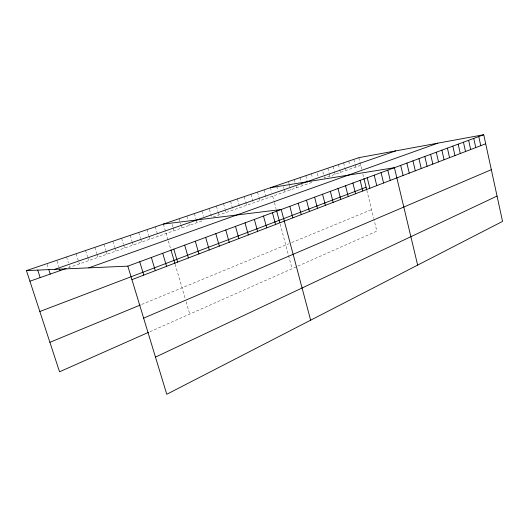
<?xml version="1.0" encoding="UTF-8"?>
<svg xmlns="http://www.w3.org/2000/svg" width="529" height="529" viewBox="0 0 529 529"><rect width="100%" height="100%" fill="white"/><g stroke="black" fill="none" stroke-linecap="round" stroke-linejoin="round"><path stroke-width="0.4" stroke-dasharray="2.65 1.98" d="M149.952 331.709L297.179 266.437M297.913 266.113L376.853 231.113L373.924 219.191M141.686 304.446L288.702 243.803M291.664 242.58L371.57 209.616M68.32 267.753L203.691 220.322M213.174 217.002L313.505 181.85M360.685 165.319L324.475 178.008L323.867 175.608M47.114 264.407L48.311 268.13M57.039 261.022L58.931 266.933M66.561 256.968L68.42 262.834M69.345 265.763L69.815 267.231M76.143 253.715L79.343 263.892M85.559 250.515L87.497 256.724M87.741 257.504L88.707 260.605M94.81 247.374L96.714 253.536M96.952 254.304L97.911 257.385M103.896 244.286L105.78 250.396M106.012 251.163L106.951 254.218M112.829 241.25L114.681 247.314M114.912 248.068L115.838 251.103M121.61 238.268L123.436 244.279M123.667 245.033L124.58 248.041M130.246 235.332L132.045 241.303M132.27 242.051L133.169 245.033M138.737 232.449L140.509 238.367M140.727 239.108L141.613 242.07M147.082 229.612L148.828 235.491M149.046 236.225L149.919 239.161M155.295 226.822L158.092 236.298M163.375 224.078L168.11 240.239M168.328 240.993L170.741 249.225M175.139 264.222L185.262 298.779M186.115 301.695L189.739 314.067M172.223 224.488L172.904 226.822M173.128 227.602L174.034 230.71M179.139 218.715L180.7 224.124M180.925 224.898L181.817 227.986M186.83 216.103L187.934 219.938M189.032 223.774L189.475 225.308M194.407 213.531L195.928 218.861M196.14 219.621L197.013 222.663M201.86 210.998L203.361 216.288M209.411 209.253L211.521 216.758M216.421 206.052L217.882 211.263M218.093 212.01L218.927 214.986M223.536 203.632L224.977 208.81M225.182 209.55L226.009 212.506M230.545 201.251L232.978 210.059M237.442 198.904L239.849 207.652M250.938 194.322L253.279 202.951M244.239 196.596L245.535 201.337M245.754 202.124L246.613 205.285M257.537 192.08L258.8 196.755M259.005 197.535L259.851 200.65M264.037 189.871L266.318 198.382M270.445 187.696L271.675 192.305M272.7 196.147L274.273 202.038M274.465 202.772L276.032 208.644M280.158 224.104L292.068 268.706M276.746 186.387L277.758 190.202M283.359 186.611L283.762 188.126M283.961 188.886L284.761 191.921M294.342 179.569L295.122 182.565M296.101 186.314L296.491 187.808M288.49 181.559L289.085 183.821M289.284 184.575L290.666 189.851M300.115 177.612L301.279 182.075M301.47 182.822L302.244 185.798M305.808 175.674L307.911 183.808M317.347 173.34L318.094 176.263M311.429 173.763L312.56 178.174M322.849 171.621L323.662 174.815M327.841 168.189L329.051 172.95M329.25 173.743L329.851 176.124M338.434 164.592L339.611 169.293M339.803 170.08L340.398 172.428M333.171 166.377L334.361 171.112M334.559 171.899L335.155 174.266M343.625 162.826L345.569 170.616M353.808 159.368L354.952 163.983M355.138 164.75L355.713 167.065M348.75 161.087L349.709 164.955M358.807 157.668L361.948 170.45M362.848 174.114L363.747 177.77M366.809 190.235L373.732 218.398"/><path stroke-width="0.79" d="M155.473 357.115L497.048 196.074M148.563 332.324L59.539 371.788L26.45 270.603L358.807 157.668L483.731 134.723L502.55 221.393L166.767 394.277L127.839 266.14L26.45 270.603M143.637 318.141L491.322 169.683M49.898 342.309L140.271 305.028M131.939 279.643L485.695 143.776M39.827 311.515L366.075 187.246M127.839 266.14L483.731 134.723M88.766 267.859L437.873 143.147M29.915 281.203L66.079 268.534M54.738 269.354L395.652 150.897M270.445 187.696L394.422 167.7L417.646 265.108M163.375 224.078L281.216 209.504L310.642 320.197M37.731 270.101L40.164 277.613M48.787 269.618L50.229 274.088M59.638 269.149L60.108 270.63M139.735 261.743L143.756 275.106M151.36 257.451L155.301 270.676M162.72 253.259L166.575 266.338M173.823 249.159L177.605 262.106M170.96 249.972L174.914 263.455M184.674 245.152L188.384 257.967M195.287 241.231L198.93 253.913M205.669 237.395L209.239 249.953M215.825 233.646L219.33 246.078M225.771 229.976L229.209 242.289M235.498 226.386L238.877 238.572M245.026 222.868L248.339 234.936M254.356 219.423L257.61 231.378M263.495 216.05L266.689 227.887M276.621 210.846L279.762 222.603M272.442 212.744L275.589 224.475M289.813 206.33L292.854 217.842M298.244 203.215L301.232 214.622M306.509 200.16L309.445 211.468M314.61 197.172L317.499 208.373M322.564 194.236L325.401 205.338M330.361 191.353L333.158 202.362M338.011 188.529L340.762 199.44M345.523 185.758L348.227 196.57M352.896 183.034L355.561 193.759M367.238 177.737L369.817 188.278M363.926 178.498L366.623 189.488M360.13 180.363L362.755 190.995M374.215 175.159L376.76 185.613M381.072 172.633L383.578 182.994M387.803 170.146L390.27 180.422M400.704 165.379L403.098 175.496M406.88 163.097L409.241 173.135M412.957 160.856L415.285 170.814M424.813 156.478L427.082 166.285M418.935 158.647L421.229 168.533M430.599 154.342L432.834 164.076M436.293 152.24L438.501 161.9M447.415 148.133L449.564 157.655M441.9 150.17L444.076 159.758M452.844 146.13L454.966 155.579M458.187 144.153L460.283 153.536M468.641 140.297L470.678 149.542M463.45 142.208L465.52 151.525M473.746 138.406L475.756 147.591M478.771 136.555L480.762 145.667"/></g></svg>
